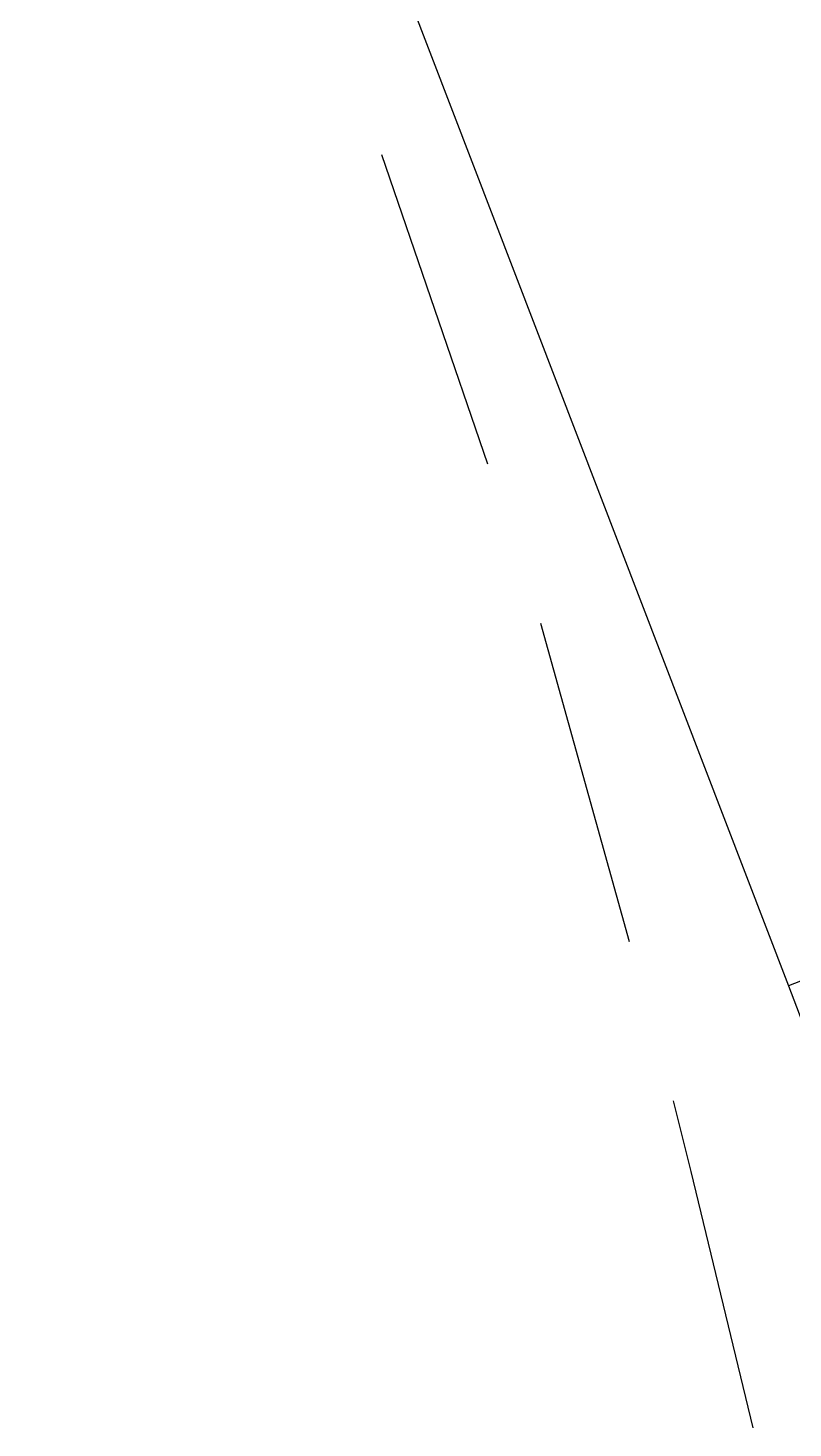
# Model space of a CAD drawing. Header units: feet. Extents: x -84 to 198, y -22 to 181.
# Drawn here: x 121.6 to 122.753, y 49.191 to 51.302 of the extents above; entities that cross this region are included whole.
import ezdxf

# ---------------------------------------------------------------- set-up
doc = ezdxf.new("R2010")
doc.units = ezdxf.units.FT
doc.layers.add('A-LINEA', color=7, linetype='CONTINUOUS')

msp = doc.modelspace()

# ---------------------------------------------------------------- linework, layer by layer
at = {"layer": 'A-LINEA'}
for p, q in [((121.6, 52.8444), (122.7467, 49.8578)), ((121.6, 52.8444), (122.7467, 49.8578)), ((122.2933, 50.6444), (122.1333, 51.1111)), ((122.2933, 50.6444), (122.1333, 51.1111)), ((122.5067, 49.9244), (122.3733, 50.4044)), ((122.5067, 49.9244), (122.3733, 50.4044))]:
    msp.add_line(p, q, dxfattribs=at)
for points in [[(122.7467, 49.8578), (122.8533, 49.5778), (123.4, 49.7911), (123.2933, 50.0711), (122.7467, 49.8578)], [(122.7467, 49.8578), (122.8533, 49.5778), (123.4, 49.7911), (123.2933, 50.0711), (122.7467, 49.8578)], [(122.6933, 49.1911), (122.6, 49.5778), (122.5733, 49.6844)], [(122.6933, 49.1911), (122.6, 49.5778), (122.5733, 49.6844)]]:
    msp.add_lwpolyline(points, dxfattribs=at)

doc.saveas('drawing.dxf')
